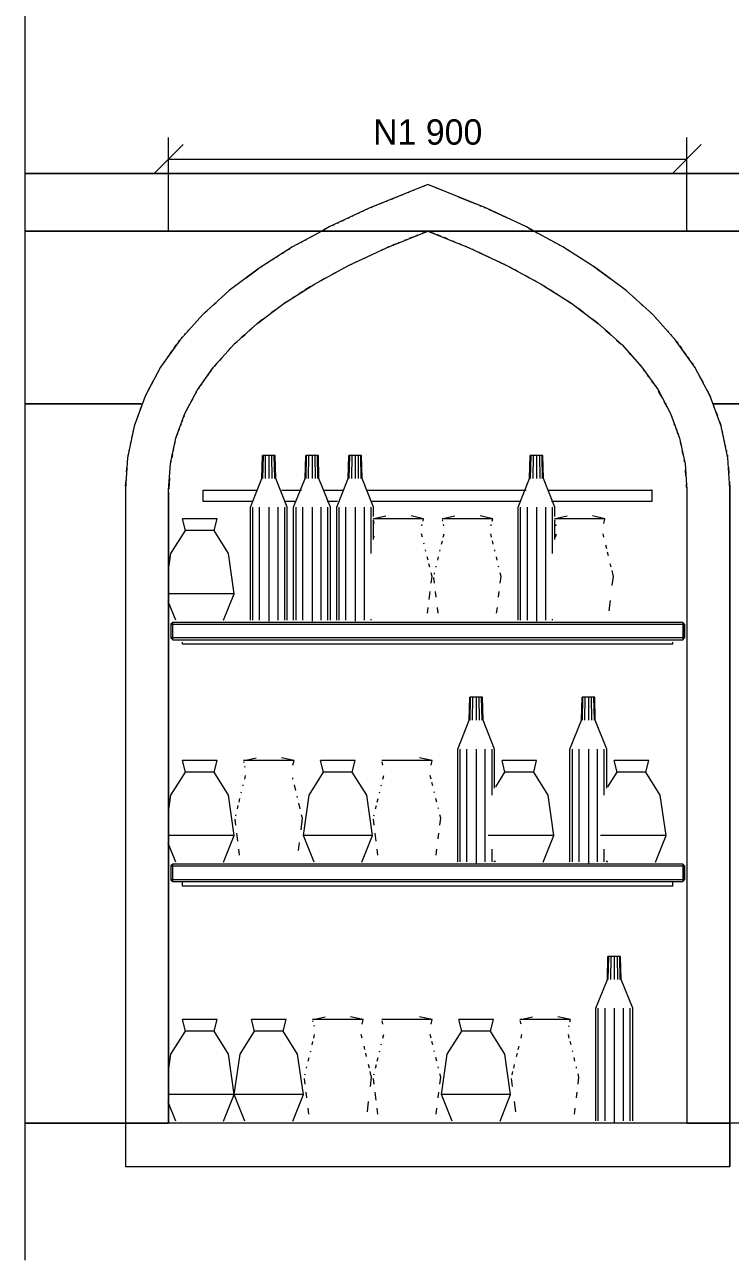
# Model space of a CAD drawing. Header units: metres. Extents: x 10 to 831, y 10 to 584.
# Drawn here: x 194 to 243, y 400.5 to 486.3 of the extents above; entities that cross this region are included whole.
import ezdxf
from ezdxf.enums import TextEntityAlignment as Align

# ---------------------------------------------------------------- set-up
doc = ezdxf.new("R2010")
doc.units = ezdxf.units.M
doc.layers.add('DIM', color=1, linetype='Continuous', lineweight=13)
doc.layers.add('VIS', color=8, linetype='Continuous', lineweight=13)

msp = doc.modelspace()

# ---------------------------------------------------------------- linework, layer by layer
at = {"layer": 'DIM'}
for p, q in [((204, 472), (204, 478.5)), ((240, 472), (240, 478.5)), ((203, 476), (205, 478)), ((239, 476), (241, 478)), ((204, 477), (240, 477))]:
    msp.add_line(p, q, dxfattribs=at)
at = {"layer": 'VIS'}
for p, q in [((194, 495.2), (194, 476)), ((305.84, 476), (194, 476)), ((194, 476), (194, 472)), ((194, 476), (305.92, 476)), ((222, 475.2388), (217.9224, 473.5796)), ((220.9428, 474.8088), (221.0184, 474.8396)), ((221.396, 474.9932), (221.4716, 475.0236)), ((221.698, 475.116), (221.7736, 475.1468)), ((226.0776, 473.5796), (222, 475.2388)), ((222.302, 475.116), (222.3776, 475.0852)), ((222.604, 474.9932), (222.6796, 474.9624)), ((218.6776, 473.8868), (218.904, 473.9788)), ((219.1304, 474.0712), (219.206, 474.102)), ((219.4328, 474.194), (219.6592, 474.2864)), ((219.8856, 474.3784), (219.9612, 474.4092)), ((220.1876, 474.5012), (220.2632, 474.532)), ((220.6408, 474.6856), (220.7164, 474.7164)), ((224.1144, 474.3784), (225.398, 473.856)), ((217.9224, 473.5796), (215.1464, 472.2788)), ((216.7536, 473.032), (216.8264, 473.066)), ((217.192, 473.2372), (217.2648, 473.2716)), ((217.484, 473.374), (217.5572, 473.4084)), ((217.7764, 473.5112), (217.8492, 473.5452)), ((218.0732, 473.6408), (218.1488, 473.6716)), ((218.3756, 473.764), (218.4508, 473.7944)), ((225.6248, 473.764), (225.7, 473.7332)), ((225.9268, 473.6408), (226.002, 473.6104)), ((228.8536, 472.2788), (226.0776, 473.5796)), ((226.2236, 473.5112), (227.4656, 472.9292)), ((215.1464, 472.2788), (214.6332, 472)), ((215.4388, 472.4156), (215.5116, 472.45)), ((215.7308, 472.5524), (215.804, 472.5868)), ((216.0232, 472.6896), (216.242, 472.792)), ((216.4612, 472.8948), (216.5344, 472.9292)), ((229.3668, 472), (228.8536, 472.2788)), ((214.5976, 472), (194, 472)), ((194, 472), (194, 460)), ((194, 472), (214.678, 472)), ((214.6332, 472), (212.6028, 470.8972)), ((213.4732, 471.37), (213.5456, 471.4092)), ((213.908, 471.606), (213.9808, 471.6456)), ((214.198, 471.7636), (214.2708, 471.8032)), ((214.488, 471.9212), (214.5608, 471.9608)), ((222, 472), (214.6332, 472)), ((214.6332, 472), (222, 472)), ((214.8044, 472.0928), (214.89, 472.1392)), ((219.1252, 470.83), (222, 472)), ((220.4868, 471.3844), (220.4112, 471.3536)), ((220.4868, 471.3844), (220.4112, 471.3536)), ((220.4868, 471.3844), (220.5624, 471.4152)), ((220.9408, 471.5688), (220.714, 471.4764)), ((220.9408, 471.5688), (220.714, 471.4764)), ((220.7896, 471.5072), (221.0164, 471.5996)), ((221.2436, 471.692), (221.1676, 471.6612)), ((221.2436, 471.692), (221.1676, 471.6612)), ((221.2436, 471.692), (221.3192, 471.7228)), ((221.6972, 471.8768), (221.6216, 471.846)), ((221.6972, 471.8768), (221.6216, 471.846)), ((221.6972, 471.8768), (221.7732, 471.9076)), ((222, 472), (229.3668, 472)), ((229.3668, 472), (222, 472)), ((222, 472), (224.8752, 470.83)), ((222, 472), (222, 472)), ((222.454, 471.8152), (222.2268, 471.9076)), ((222.454, 471.8152), (222.2268, 471.9076)), ((222.3028, 471.8768), (222.5296, 471.7844)), ((222.908, 471.6304), (222.6808, 471.7228)), ((222.908, 471.6304), (222.6808, 471.7228)), ((222.7564, 471.692), (222.9836, 471.5996)), ((223.362, 471.4456), (223.1348, 471.538)), ((223.362, 471.4456), (223.1348, 471.538)), ((223.2104, 471.5072), (223.4376, 471.4152)), ((229.0248, 472.186), (229.1104, 472.1392)), ((231.3972, 470.8972), (229.3668, 472)), ((298.6564, 472), (229.4416, 472)), ((229.512, 471.9212), (229.5844, 471.882)), ((229.5216, 472), (298.7364, 472)), ((229.802, 471.7636), (229.8744, 471.7244)), ((230.092, 471.606), (230.1644, 471.5668)), ((230.5272, 471.37), (230.5996, 471.3304)), ((212.6028, 470.8972), (210.2916, 469.4288)), ((211.9232, 470.4652), (211.9912, 470.5084)), ((212.3312, 470.7244), (212.3988, 470.7676)), ((212.8928, 471.0548), (212.9656, 471.094)), ((213.1832, 471.2124), (213.2556, 471.2516)), ((216.5, 469.6), (219.1252, 470.83)), ((218.8332, 470.6932), (218.7604, 470.6592)), ((218.8332, 470.6932), (218.7604, 470.6592)), ((218.8332, 470.6932), (218.9064, 470.7276)), ((219.2764, 470.8916), (219.2008, 470.8608)), ((219.2764, 470.8916), (219.2008, 470.8608)), ((219.2764, 470.8916), (219.352, 470.9224)), ((219.7304, 471.0764), (219.5032, 470.984)), ((219.7304, 471.0764), (219.5032, 470.984)), ((219.5788, 471.0148), (219.806, 471.1072)), ((220.0328, 471.1996), (219.9572, 471.1688)), ((220.0328, 471.1996), (219.9572, 471.1688)), ((220.0328, 471.1996), (220.1084, 471.2304)), ((223.816, 471.2612), (223.74, 471.292)), ((223.816, 471.2612), (223.74, 471.292)), ((223.816, 471.2612), (223.8916, 471.2304)), ((224.2696, 471.0764), (224.194, 471.1072)), ((224.2696, 471.0764), (224.194, 471.1072)), ((224.2696, 471.0764), (224.3456, 471.0456)), ((224.7236, 470.8916), (224.648, 470.9224)), ((224.7236, 470.8916), (224.648, 470.9224)), ((224.7236, 470.8916), (224.7992, 470.8608)), ((224.8752, 470.83), (227.5, 469.6)), ((225.1668, 470.6932), (225.0936, 470.7276)), ((225.1668, 470.6932), (225.0936, 470.7276)), ((225.1668, 470.6932), (225.2396, 470.6592)), ((225.896, 470.3516), (225.5312, 470.5224)), ((225.896, 470.3516), (225.5312, 470.5224)), ((225.604, 470.4884), (225.9688, 470.3176)), ((230.8172, 471.2124), (230.8896, 471.1728)), ((231.1072, 471.0548), (231.1796, 471.0152)), ((233.7084, 469.4288), (231.3972, 470.8972)), ((231.6692, 470.7244), (231.8728, 470.5948)), ((210.6992, 469.688), (210.9032, 469.8176)), ((211.1072, 469.9472), (211.3112, 470.0768)), ((211.5152, 470.2064), (211.5832, 470.2492)), ((216.646, 469.6684), (216.5728, 469.634)), ((216.646, 469.6684), (216.5728, 469.634)), ((216.646, 469.6684), (216.7188, 469.7024)), ((217.6668, 470.1468), (216.8644, 469.7708)), ((217.6668, 470.1468), (216.8644, 469.7708)), ((216.9376, 469.8052), (217.7396, 470.1808)), ((226.3332, 470.1468), (226.1148, 470.2492)), ((226.3332, 470.1468), (226.1148, 470.2492)), ((226.1876, 470.2148), (226.4064, 470.1124)), ((227.0624, 469.8052), (226.8436, 469.9076)), ((227.0624, 469.8052), (226.8436, 469.9076)), ((226.9168, 469.8732), (227.1356, 469.7708)), ((227.354, 469.6684), (227.2812, 469.7024)), ((227.354, 469.6684), (227.2812, 469.7024)), ((227.354, 469.6684), (227.4272, 469.634)), ((232.2128, 470.3788), (232.2808, 470.3356)), ((232.6208, 470.12), (232.8248, 469.9904)), ((233.0288, 469.8608), (233.2328, 469.7312)), ((210.2916, 469.4288), (208.2132, 467.866)), ((209.3824, 468.7452), (210.2264, 469.38)), ((210.4276, 469.5152), (210.4956, 469.5584)), ((214.1252, 468.31), (216.5, 469.6)), ((215.6092, 469.1164), (215.3868, 468.9952)), ((215.6092, 469.1164), (215.3868, 468.9952)), ((215.4608, 469.0356), (215.6836, 469.1564)), ((216.3516, 469.5192), (216.1288, 469.3984)), ((216.3516, 469.5192), (216.1288, 469.3984)), ((216.2032, 469.4388), (216.4256, 469.5596)), ((227.5, 469.6), (229.8752, 468.31)), ((227.7968, 469.4388), (227.5744, 469.5596)), ((227.7968, 469.4388), (227.5744, 469.5596)), ((227.6484, 469.5192), (227.8712, 469.3984)), ((228.242, 469.1968), (228.0196, 469.318)), ((228.242, 469.1968), (228.0196, 469.318)), ((228.0936, 469.2776), (228.3164, 469.1564)), ((228.9844, 468.7936), (228.7616, 468.9148)), ((228.9844, 468.7936), (228.7616, 468.9148)), ((228.836, 468.8744), (229.0588, 468.7536)), ((233.5724, 469.5152), (233.7084, 469.4288)), ((233.7084, 469.4288), (234.6828, 468.6964)), ((235.7868, 467.866), (233.7084, 469.4288)), ((212, 466.96), (214.1252, 468.31)), ((213.8416, 468.13), (213.4876, 467.9048)), ((213.8416, 468.13), (213.4876, 467.9048)), ((213.5584, 467.95), (213.9124, 468.1748)), ((214.8672, 468.7132), (214.496, 468.5116)), ((214.8672, 468.7132), (214.496, 468.5116)), ((214.5704, 468.552), (214.9416, 468.7536)), ((229.4296, 468.552), (229.3556, 468.592)), ((229.4296, 468.552), (229.3556, 468.592)), ((229.4296, 468.552), (229.504, 468.5116)), ((229.8752, 468.31), (232, 466.96)), ((230.1584, 468.13), (230.0876, 468.1748)), ((230.1584, 468.13), (230.0876, 468.1748)), ((230.1584, 468.13), (230.2292, 468.0848)), ((208.2132, 467.866), (206.3724, 466.2008)), ((207.5996, 467.3108), (207.9064, 467.5884)), ((212.1416, 467.05), (212.0708, 467.0052)), ((212.1416, 467.05), (212.0708, 467.0052)), ((212.1416, 467.05), (212.2124, 467.0952)), ((212.7084, 467.41), (212.6376, 467.3648)), ((212.7084, 467.41), (212.6376, 467.3648)), ((212.7084, 467.41), (212.7792, 467.4548)), ((213.2752, 467.77), (213.0624, 467.6352)), ((213.2752, 467.77), (213.0624, 467.6352)), ((213.1332, 467.68), (213.346, 467.8148)), ((230.7252, 467.77), (230.5124, 467.9048)), ((230.7252, 467.77), (230.5124, 467.9048)), ((230.5832, 467.86), (230.796, 467.7252)), ((231.0084, 467.59), (230.9376, 467.6352)), ((231.0084, 467.59), (230.9376, 467.6352)), ((231.0084, 467.59), (231.0792, 467.5448)), ((231.5752, 467.23), (231.3624, 467.3648)), ((231.5752, 467.23), (231.3624, 467.3648)), ((231.4332, 467.32), (231.646, 467.1852)), ((231.8584, 467.05), (231.7876, 467.0952)), ((231.8584, 467.05), (231.7876, 467.0952)), ((231.8584, 467.05), (231.9292, 467.0052)), ((235.7868, 467.866), (235.848, 467.8104)), ((237.6276, 466.2008), (235.7868, 467.866)), ((236.1548, 467.5328), (236.4616, 467.2552)), ((206.3724, 466.2008), (204.7768, 464.4252)), ((206.4952, 466.3116), (206.6792, 466.4784)), ((207.1088, 466.8668), (207.2928, 467.0332)), ((210.1252, 465.55), (212, 466.96)), ((211.4644, 466.5572), (211.1296, 466.3052)), ((211.4644, 466.5572), (211.1296, 466.3052)), ((211.1964, 466.3556), (211.5312, 466.6076)), ((232, 466.96), (233.8752, 465.55)), ((232.8036, 466.3556), (232.4688, 466.6076)), ((232.8036, 466.3556), (232.4688, 466.6076)), ((232.5356, 466.5572), (232.8704, 466.3052)), ((236.7684, 466.978), (236.9528, 466.8112)), ((237.3824, 466.4228), (237.5664, 466.256)), ((239.2232, 464.4252), (237.6276, 466.2008)), ((205.6884, 465.44), (205.7456, 465.5032)), ((205.9164, 465.6936), (205.9736, 465.7568)), ((206.1444, 465.9472), (206.2016, 466.0104)), ((208.5, 464.08), (210.1252, 465.55)), ((210.5268, 465.852), (210.192, 465.6004)), ((210.5268, 465.852), (210.192, 465.6004)), ((210.2588, 465.6508), (210.5936, 465.9024)), ((233.7412, 465.6508), (233.4064, 465.9024)), ((233.7412, 465.6508), (233.4064, 465.9024)), ((233.4732, 465.852), (233.808, 465.6004)), ((233.8752, 465.55), (235.5, 464.08)), ((237.8556, 465.9472), (237.9124, 465.8836)), ((238.0836, 465.6936), (238.1404, 465.63)), ((238.3116, 465.44), (238.3684, 465.3764)), ((204.8908, 464.552), (204.948, 464.6156)), ((205.1188, 464.8056), (205.1756, 464.8692)), ((205.3468, 465.0596), (205.4036, 465.1228)), ((209.25, 464.7584), (209.0624, 464.5888)), ((209.25, 464.7584), (209.0624, 464.5888)), ((209.1252, 464.6452), (209.3124, 464.8148)), ((209.75, 465.2108), (209.5624, 465.0412)), ((209.75, 465.2108), (209.5624, 465.0412)), ((209.6252, 465.0976), (209.8124, 465.2672)), ((234.6252, 464.8716), (234.3124, 465.1544)), ((234.6252, 464.8716), (234.3124, 465.1544)), ((234.3752, 465.0976), (234.6876, 464.8148)), ((235.3752, 464.1932), (235.0624, 464.4756)), ((235.3752, 464.1932), (235.0624, 464.4756)), ((238.6532, 465.0596), (238.7104, 464.996)), ((238.8812, 464.8056), (238.938, 464.7424)), ((239.1092, 464.552), (239.166, 464.4888)), ((204.7768, 464.4252), (203.44, 462.5356)), ((204.1084, 463.4804), (204.2516, 463.6828)), ((204.3948, 463.8856), (204.538, 464.088)), ((204.6812, 464.2904), (204.7292, 464.358)), ((207.1252, 462.55), (208.5, 464.08)), ((208.2708, 463.8248), (208.0988, 463.6336)), ((208.2708, 463.8248), (208.0988, 463.6336)), ((208.1564, 463.6976), (208.328, 463.8888)), ((208.75, 464.306), (208.5624, 464.1364)), ((208.75, 464.306), (208.5624, 464.1364)), ((208.6252, 464.1932), (208.8124, 464.3628)), ((235.1252, 464.4192), (235.4376, 464.1364)), ((235.5, 464.08), (236.8752, 462.55)), ((235.7292, 463.8248), (235.672, 463.8888)), ((235.7292, 463.8248), (235.672, 463.8888)), ((235.7292, 463.8248), (235.7864, 463.7612)), ((240.56, 462.5356), (239.2232, 464.4252)), ((239.3188, 464.2904), (239.3664, 464.2228)), ((239.5096, 464.0204), (239.6528, 463.818)), ((239.796, 463.6156), (239.9392, 463.4128)), ((203.6308, 462.8056), (203.6784, 462.8732)), ((203.9172, 463.2104), (203.9652, 463.278)), ((207.3544, 462.8052), (207.1824, 462.6136)), ((207.3544, 462.8052), (207.1824, 462.6136)), ((207.2396, 462.6776), (207.4116, 462.8688)), ((207.698, 463.1876), (207.526, 462.9964)), ((207.698, 463.1876), (207.526, 462.9964)), ((207.5832, 463.06), (207.7552, 463.2512)), ((236.0728, 463.4424), (236.0156, 463.5064)), ((236.0728, 463.4424), (236.0156, 463.5064)), ((236.0728, 463.4424), (236.1304, 463.3788)), ((236.4168, 463.06), (236.3596, 463.1236)), ((236.4168, 463.06), (236.3596, 463.1236)), ((236.4168, 463.06), (236.474, 462.9964)), ((240.0828, 463.2104), (240.1304, 463.1432)), ((240.3692, 462.8056), (240.4168, 462.738)), ((203.44, 462.5356), (202.378, 460.5336)), ((206, 460.96), (207.1252, 462.55)), ((206.75, 462.02), (206.7032, 461.9536)), ((206.75, 462.02), (206.7032, 461.9536)), ((206.75, 462.02), (206.7968, 462.0864)), ((206.9376, 462.2852), (206.8908, 462.2188)), ((206.9376, 462.2852), (206.8908, 462.2188)), ((206.9376, 462.2852), (206.9844, 462.3512)), ((236.7604, 462.6776), (236.7032, 462.7412)), ((236.7604, 462.6776), (236.7032, 462.7412)), ((236.7604, 462.6776), (236.8176, 462.6136)), ((236.8752, 462.55), (238, 460.96)), ((237.0624, 462.2852), (237.0156, 462.3512)), ((237.0624, 462.2852), (237.0156, 462.3512)), ((237.0624, 462.2852), (237.1092, 462.2188)), ((237.3436, 461.8876), (237.2968, 461.9536)), ((237.3436, 461.8876), (237.2968, 461.9536)), ((241.622, 460.5336), (240.56, 462.5356)), ((240.8636, 461.9636), (241.1288, 461.4632)), ((202.454, 460.6764), (202.9468, 461.606)), ((206.0936, 461.0924), (206.0468, 461.0264)), ((206.0936, 461.0924), (206.0468, 461.0264)), ((206.0936, 461.0924), (206.1408, 461.1588)), ((206.2812, 461.3576), (206.2344, 461.2912)), ((206.2812, 461.3576), (206.2344, 461.2912)), ((206.2812, 461.3576), (206.328, 461.4236)), ((206.4688, 461.6224), (206.422, 461.5564)), ((206.4688, 461.6224), (206.422, 461.5564)), ((206.4688, 461.6224), (206.5156, 461.6888)), ((237.3436, 461.8876), (237.3908, 461.8212)), ((237.6252, 461.49), (237.578, 461.5564)), ((237.6252, 461.49), (237.578, 461.5564)), ((237.6252, 461.49), (237.672, 461.4236)), ((237.9064, 461.0924), (237.8596, 461.1588)), ((237.9064, 461.0924), (237.8596, 461.1588)), ((237.9064, 461.0924), (237.9532, 461.0264)), ((202.378, 460.5336), (201.6092, 458.43)), ((202.2008, 460.048), (202.2892, 460.2908)), ((205.1252, 459.31), (206, 460.96)), ((205.682, 460.36), (205.5624, 460.1352)), ((205.6608, 460.32), (205.6184, 460.24)), ((205.6608, 460.32), (205.7032, 460.4)), ((205.9152, 460.8), (205.8728, 460.72)), ((205.9204, 460.81), (205.8808, 460.7348)), ((205.9152, 460.8), (205.9576, 460.88)), ((238, 460.96), (238.8752, 459.31)), ((238.1592, 460.66), (238.04, 460.8852)), ((238.2544, 460.48), (238.0424, 460.88)), ((238.0848, 460.8), (238.2972, 460.4)), ((241.3944, 460.9624), (241.622, 460.5336)), ((241.622, 460.5336), (241.6516, 460.4524)), ((242.3908, 458.43), (241.622, 460.5336)), ((202.0924, 460), (194, 460)), ((194, 460), (194, 410)), ((194, 460), (202.1732, 460)), ((202.0232, 459.5628), (202.112, 459.8052)), ((205.3636, 459.76), (205.2444, 459.5348)), ((238.6364, 459.76), (238.4376, 460.1352)), ((238.5092, 460), (238.5896, 460)), ((238.5092, 460), (238.8292, 459.3964)), ((238.5092, 460), (238.5092, 460)), ((241.7992, 460.048), (241.888, 459.8052)), ((258.7656, 460), (241.8048, 460)), ((241.8852, 460), (258.846, 460)), ((242.036, 459.4008), (242.1248, 459.158)), ((201.6684, 458.5916), (201.698, 458.6728)), ((201.846, 459.0772), (201.8752, 459.158)), ((204.5, 457.6), (205.1252, 459.31)), ((204.8408, 458.5328), (204.8124, 458.4548)), ((204.8408, 458.5328), (204.8124, 458.4548)), ((204.8408, 458.5328), (204.8692, 458.6104)), ((204.9544, 458.8436), (204.926, 458.766)), ((204.9544, 458.8436), (204.926, 458.766)), ((204.9544, 458.8436), (204.9828, 458.9212)), ((205.0684, 459.1544), (205.0396, 459.0768)), ((205.0684, 459.1544), (205.0396, 459.0768)), ((205.0684, 459.1544), (205.0964, 459.2324)), ((238.8752, 459.31), (239.5, 457.6)), ((238.932, 459.1544), (238.9036, 459.2324)), ((238.932, 459.1544), (238.9036, 459.2324)), ((238.932, 459.1544), (238.9604, 459.0768)), ((239.0456, 458.8436), (239.0172, 458.9212)), ((239.0456, 458.8436), (239.0172, 458.9212)), ((239.0456, 458.8436), (239.074, 458.766)), ((239.1592, 458.5328), (239.1308, 458.6104)), ((239.1592, 458.5328), (239.1308, 458.6104)), ((239.1592, 458.5328), (239.1876, 458.4548)), ((242.2724, 458.7536), (242.3612, 458.5108)), ((201.6092, 458.43), (201.1464, 456.2452)), ((201.4312, 457.5896), (201.4848, 457.8416)), ((201.538, 458.094), (201.556, 458.178)), ((204.6136, 457.9108), (204.5852, 457.8332)), ((204.6136, 457.9108), (204.5852, 457.8332)), ((204.6136, 457.9108), (204.642, 457.9888)), ((204.7272, 458.222), (204.6988, 458.144)), ((204.7272, 458.222), (204.6988, 458.144)), ((204.7272, 458.222), (204.7556, 458.2996)), ((239.2728, 458.222), (239.2444, 458.2996)), ((239.2728, 458.222), (239.2444, 458.2996)), ((239.2728, 458.222), (239.3012, 458.144)), ((239.3864, 457.9108), (239.358, 457.9888)), ((239.3864, 457.9108), (239.358, 457.9888)), ((239.3864, 457.9108), (239.4148, 457.8332)), ((242.8536, 456.2452), (242.3908, 458.43)), ((242.462, 458.094), (242.4796, 458.01)), ((242.5332, 457.7576), (242.5512, 457.6736)), ((201.2532, 456.7492), (201.2712, 456.8332)), ((201.36, 457.2536), (201.378, 457.3376)), ((204.1252, 455.83), (204.5, 457.6)), ((204.3296, 456.7956), (204.3124, 456.7152)), ((204.3296, 456.7956), (204.3124, 456.7152)), ((204.3296, 456.7956), (204.3468, 456.876)), ((204.432, 457.278), (204.4148, 457.1976)), ((204.432, 457.278), (204.4148, 457.1976)), ((204.432, 457.278), (204.4488, 457.3588)), ((239.5, 457.6), (239.8752, 455.83)), ((239.6024, 457.1172), (239.5512, 457.3588)), ((239.6024, 457.1172), (239.5512, 457.3588)), ((239.568, 457.278), (239.6192, 457.0368)), ((242.6044, 457.4216), (242.6224, 457.3376)), ((242.6756, 457.0856), (242.6936, 457.0016)), ((242.7468, 456.7492), (242.7648, 456.6652)), ((201.1464, 456.2452), (201, 454.1024)), ((201.182, 456.4132), (201.1996, 456.4972)), ((204.1592, 455.9908), (204.142, 455.9104)), ((204.1592, 455.9908), (204.142, 455.9104)), ((204.1592, 455.9908), (204.176, 456.0712)), ((204.2612, 456.4736), (204.2104, 456.2324)), ((204.2612, 456.4736), (204.2104, 456.2324)), ((204.2272, 456.3128), (204.2784, 456.554)), ((210.48, 454.8), (210.52, 456.4)), ((210.52, 456.4), (210.5496, 456.4)), ((210.5788, 456.4), (210.52, 456.4)), ((210.5444, 454.8), (210.5788, 456.4)), ((210.74, 456.4), (210.5788, 456.4)), ((210.72, 454.8), (210.74, 456.4)), ((210.96, 456.4), (210.74, 456.4)), ((210.96, 456.4), (210.96, 454.8)), ((211.18, 456.4), (210.96, 456.4)), ((211.2, 454.8), (211.18, 456.4)), ((211.3412, 456.4), (211.18, 456.4)), ((211.3756, 454.8), (211.3412, 456.4)), ((211.4, 456.4), (211.3412, 456.4)), ((211.44, 454.8), (211.4, 456.4)), ((213.48, 454.8), (213.52, 456.4)), ((213.52, 456.4), (213.5496, 456.4)), ((213.5788, 456.4), (213.52, 456.4)), ((213.5444, 454.8), (213.5788, 456.4)), ((213.74, 456.4), (213.5788, 456.4)), ((213.72, 454.8), (213.74, 456.4)), ((213.96, 456.4), (213.74, 456.4)), ((213.96, 456.4), (213.96, 454.8)), ((214.18, 456.4), (213.96, 456.4)), ((214.2, 454.8), (214.18, 456.4)), ((214.3412, 456.4), (214.18, 456.4)), ((214.3756, 454.8), (214.3412, 456.4)), ((214.4, 456.4), (214.3412, 456.4)), ((214.44, 454.8), (214.4, 456.4)), ((216.48, 454.8), (216.52, 456.4)), ((216.52, 456.4), (216.5496, 456.4)), ((216.5788, 456.4), (216.52, 456.4)), ((216.5444, 454.8), (216.5788, 456.4)), ((216.74, 456.4), (216.5788, 456.4)), ((216.72, 454.8), (216.74, 456.4)), ((216.96, 456.4), (216.74, 456.4)), ((216.96, 456.4), (216.96, 454.8)), ((217.18, 456.4), (216.96, 456.4)), ((217.2, 454.8), (217.18, 456.4)), ((217.3412, 456.4), (217.18, 456.4)), ((217.3756, 454.8), (217.3412, 456.4)), ((217.4, 456.4), (217.3412, 456.4)), ((217.44, 454.8), (217.4, 456.4)), ((229.08, 454.8), (229.12, 456.4)), ((229.12, 456.4), (229.1496, 456.4)), ((229.1788, 456.4), (229.12, 456.4)), ((229.1444, 454.8), (229.1788, 456.4)), ((229.34, 456.4), (229.1788, 456.4)), ((229.32, 454.8), (229.34, 456.4)), ((229.56, 456.4), (229.34, 456.4)), ((229.56, 456.4), (229.56, 454.8)), ((229.78, 456.4), (229.56, 456.4)), ((229.8, 454.8), (229.78, 456.4)), ((229.9412, 456.4), (229.78, 456.4)), ((229.9756, 454.8), (229.9412, 456.4)), ((230, 456.4), (229.9412, 456.4)), ((230.04, 454.8), (230, 456.4)), ((239.7388, 456.4736), (239.6876, 456.7152)), ((239.7388, 456.4736), (239.6876, 456.7152)), ((239.7044, 456.6344), (239.7556, 456.3932)), ((239.8408, 455.9908), (239.824, 456.0712)), ((239.8408, 455.9908), (239.824, 456.0712)), ((239.8408, 455.9908), (239.858, 455.9104)), ((242.818, 456.4132), (242.836, 456.3292)), ((243, 454.1024), (242.8536, 456.2452)), ((201.0788, 455.256), (201.1068, 455.6684)), ((204, 454), (204.1252, 455.83)), ((239.8752, 455.83), (240, 454)), ((239.932, 454.998), (239.9036, 455.414)), ((239.932, 454.998), (239.9036, 455.414)), ((239.9092, 455.3308), (239.9376, 454.9148)), ((242.8988, 455.586), (242.9268, 455.1736)), ((201.0112, 454.2672), (201.0396, 454.6792)), ((204.0568, 454.832), (204.0056, 454.0832)), ((204.0568, 454.832), (204.0056, 454.0832)), ((204.0112, 454.1664), (204.0624, 454.9148)), ((209.68, 452.8), (210.48, 454.8)), ((212.24, 452.8), (211.44, 454.8)), ((212.68, 452.8), (213.48, 454.8)), ((215.24, 452.8), (214.44, 454.8)), ((215.68, 452.8), (216.48, 454.8)), ((218.24, 452.8), (217.44, 454.8)), ((228.28, 452.8), (229.08, 454.8)), ((230.84, 452.8), (230.04, 454.8)), ((239.9888, 454.1664), (239.9716, 454.416)), ((239.9888, 454.1664), (239.9716, 454.416)), ((239.9772, 454.3328), (239.9944, 454.0832)), ((242.9664, 454.5968), (243, 454.1024)), ((201, 454.1024), (201, 410)), ((204, 410), (204, 454)), ((204, 410.1604), (204, 453.9196)), ((204, 453.8396), (204, 448.46)), ((204, 453.8396), (204, 410.0804)), ((206.4, 454), (210.1796, 454)), ((206.4, 453.2), (206.4, 454)), ((211.868, 454), (213.2352, 454)), ((214.7628, 454), (216.13, 454)), ((217.8188, 454), (228.8352, 454)), ((230.3628, 454), (237.6, 454)), ((237.6, 454), (237.5196, 454)), ((237.6, 454), (237.6, 454)), ((237.6, 453.2), (237.6, 454)), ((237.6, 453.2), (237.6, 454)), ((240, 454), (240, 410)), ((243, 454.1024), (243, 410)), ((243, 410), (243, 454.1024)), ((209.7772, 453.2), (206.4, 453.2)), ((206.4, 453.2), (206.4, 453.2)), ((209.68, 444.96), (209.68, 452.8)), ((209.8516, 444.96), (209.8516, 452.8)), ((210.32, 444.96), (210.32, 452.8)), ((210.96, 452.8), (210.96, 444.88)), ((211.6, 444.96), (211.6, 452.8)), ((212.0684, 444.96), (212.0684, 452.8)), ((212.8332, 453.2), (212.1092, 453.2)), ((212.24, 444.96), (212.24, 452.8)), ((212.68, 444.96), (212.68, 452.8)), ((212.8516, 444.96), (212.8516, 452.8)), ((213.32, 444.96), (213.32, 452.8)), ((213.96, 452.8), (213.96, 444.88)), ((214.6, 444.96), (214.6, 452.8)), ((215.728, 453.2), (215.004, 453.2)), ((215.0684, 444.96), (215.0684, 452.8)), ((215.24, 444.96), (215.24, 452.8)), ((215.68, 444.96), (215.68, 452.8)), ((215.8516, 444.96), (215.8516, 452.8)), ((216.32, 444.96), (216.32, 452.8)), ((216.96, 452.8), (216.96, 444.88)), ((217.6, 444.96), (217.6, 452.8)), ((228.4328, 453.2), (218.06, 453.2)), ((218.0684, 449.6), (218.0684, 452.8)), ((218.24, 452.16), (218.24, 452.8)), ((228.28, 444.96), (228.28, 452.8)), ((228.4516, 444.96), (228.4516, 452.8)), ((228.92, 444.96), (228.92, 452.8)), ((229.56, 452.8), (229.56, 444.88)), ((230.2, 444.96), (230.2, 452.8)), ((237.6, 453.2), (230.604, 453.2)), ((230.6684, 449.6), (230.6684, 452.8)), ((230.84, 452.16), (230.84, 452.8)), ((237.6, 453.2), (237.6, 453.2)), ((205.16, 451.2), (204.96, 452)), ((204.96, 452), (204.9828, 452)), ((205.0512, 452), (204.96, 452)), ((205.3116, 452), (205.0512, 452)), ((205.7008, 452), (205.3116, 452)), ((206.16, 452), (205.7008, 452)), ((206.6192, 452), (206.16, 452)), ((207.0084, 452), (206.6192, 452)), ((207.2688, 452), (207.0084, 452)), ((207.16, 451.2), (207.36, 452)), ((207.36, 452), (207.2688, 452)), ((218.2052, 452), (218.2052, 452)), ((218.5528, 452), (218.2052, 452)), ((218.2832, 451.68), (218.2248, 451.92)), ((218.24, 450.56), (218.24, 451.92)), ((218.3648, 452.0364), (219.0824, 452.2)), ((219.1792, 452), (218.5528, 452)), ((219.96, 452), (219.1792, 452)), ((220.7412, 452), (219.96, 452)), ((221.3672, 452), (220.7412, 452)), ((221.7148, 452), (220.8376, 452.2)), ((221.7148, 452), (221.3672, 452)), ((221.598, 451.52), (221.6172, 451.6)), ((221.676, 451.84), (221.7148, 452)), ((221.7148, 452), (221.7148, 452)), ((223.0052, 452), (223.0052, 452)), ((223.3528, 452), (223.0052, 452)), ((223.044, 451.84), (223.0248, 451.92)), ((223.122, 451.52), (223.1028, 451.6)), ((223.1648, 452.0364), (223.8824, 452.2)), ((223.9792, 452), (223.3528, 452)), ((224.76, 452), (223.9792, 452)), ((225.5412, 452), (224.76, 452)), ((226.1672, 452), (225.5412, 452)), ((226.5148, 452), (225.6376, 452.2)), ((226.5148, 452), (226.1672, 452)), ((226.398, 451.52), (226.4172, 451.6)), ((226.476, 451.84), (226.5148, 452)), ((226.5148, 452), (226.5148, 452)), ((230.8052, 452), (230.8052, 452)), ((231.1528, 452), (230.8052, 452)), ((230.844, 451.84), (230.8248, 451.92)), ((230.84, 450.56), (230.84, 451.92)), ((230.922, 451.52), (230.9028, 451.6)), ((230.9648, 452.0364), (231.6824, 452.2)), ((231.7792, 452), (231.1528, 452)), ((232.56, 452), (231.7792, 452)), ((233.3408, 452), (232.56, 452)), ((233.9672, 452), (233.3408, 452)), ((234.3148, 452), (233.4376, 452.2)), ((234.3148, 452), (233.9672, 452)), ((234.2368, 451.68), (234.3148, 452)), ((234.3148, 452), (234.3148, 452)), ((204.16, 449.6), (205.16, 451.2)), ((205.16, 451.2), (205.1792, 451.2)), ((205.236, 451.2), (205.16, 451.2)), ((205.4528, 451.2), (205.236, 451.2)), ((205.7772, 451.2), (205.4528, 451.2)), ((206.16, 451.2), (205.7772, 451.2)), ((206.5428, 451.2), (206.16, 451.2)), ((206.8672, 451.2), (206.5428, 451.2)), ((207.084, 451.2), (206.8672, 451.2)), ((207.16, 451.2), (207.084, 451.2)), ((208.16, 449.6), (207.16, 451.2)), ((218.2832, 450.72), (218.3028, 450.8)), ((221.6368, 450.72), (221.5784, 450.96)), ((223.0832, 450.72), (223.1416, 450.96)), ((226.4368, 450.72), (226.3784, 450.96)), ((230.8832, 450.72), (230.9416, 450.96)), ((234.2368, 450.72), (234.1784, 450.96)), ((221.754, 450.24), (221.7344, 450.32)), ((222.966, 450.24), (223.0248, 450.48)), ((226.554, 450.24), (226.4952, 450.48)), ((234.432, 449.92), (234.3732, 450.16)), ((204.0188, 448.6116), (204.16, 449.6)), ((208.56, 446.8), (208.16, 449.6)), ((221.8708, 449.76), (221.8512, 449.84)), ((222.0268, 449.12), (221.9684, 449.36)), ((222.6932, 449.12), (222.7516, 449.36)), ((222.8492, 449.76), (222.8688, 449.84)), ((226.6708, 449.76), (226.6512, 449.84)), ((226.8268, 449.12), (226.7684, 449.36)), ((234.5488, 449.44), (234.4904, 449.68)), ((222.144, 448.64), (222.0852, 448.88)), ((222.3, 448), (222.2412, 448.24)), ((222.4592, 448.16), (222.4788, 448.24)), ((222.576, 448.64), (222.5956, 448.72)), ((226.944, 448.64), (226.9244, 448.72)), ((227.1, 448), (227.0412, 448.24)), ((234.744, 448.64), (234.6852, 448.88)), ((234.9, 448), (234.8024, 448.4)), ((222.2412, 447.52), (222.3, 448)), ((222.4788, 447.52), (222.43, 447.92)), ((227.0412, 447.52), (227.1, 448)), ((234.822, 447.36), (234.9, 448)), ((204.4628, 446.8), (203.9948, 446.8)), ((205.2416, 446.8), (204.4628, 446.8)), ((206.16, 446.8), (205.2416, 446.8)), ((207.0784, 446.8), (206.16, 446.8)), ((207.8572, 446.8), (207.0784, 446.8)), ((207.8216, 444.954), (208.56, 446.8)), ((208.3772, 446.8), (207.8572, 446.8)), ((208.56, 446.8), (208.3772, 446.8)), ((222.1048, 446.4), (222.1732, 446.96)), ((222.5956, 446.56), (222.5468, 446.96)), ((226.9244, 446.56), (226.9732, 446.96)), ((204.4984, 444.954), (203.9756, 446.2616)), ((204, 446.1312), (204, 431.7592)), ((221.988, 445.44), (222.0364, 445.84)), ((222.732, 445.44), (222.6836, 445.84)), ((226.788, 445.44), (226.8364, 445.84)), ((234.6072, 445.6), (234.6952, 446.32)), ((204.28, 444.8), (204.16, 444.68)), ((204.28, 444.68), (204.28, 444.8)), ((204.28, 444.8), (204.28, 444.8)), ((239.72, 444.8), (204.28, 444.8)), ((218.0684, 444.96), (218.0684, 445.04)), ((230.6684, 444.96), (230.6684, 445.04)), ((239.72, 444.8), (239.72, 444.68)), ((239.84, 444.68), (239.72, 444.8)), ((204.16, 444.68), (204.28, 444.68)), ((204.16, 444.68), (204.16, 443.72)), ((204.28, 444.68), (239.72, 444.68)), ((204.28, 443.72), (204.28, 444.68)), ((239.72, 444.68), (239.84, 444.68)), ((239.72, 444.68), (239.72, 443.72)), ((239.84, 444.68), (239.78, 444.68)), ((239.84, 444.68), (239.84, 444.68)), ((239.84, 443.72), (239.84, 444.68)), ((239.84, 444.68), (239.84, 443.72)), ((204.28, 443.72), (204.16, 443.72)), ((204.16, 443.72), (204.28, 443.6)), ((204.16, 443.72), (204.16, 443.72)), ((204.28, 443.6), (204.28, 443.72)), ((239.72, 443.72), (204.28, 443.72)), ((204.28, 443.6), (239.72, 443.6)), ((204.96, 443.28), (204.96, 443.44)), ((204.96, 443.28), (204.96, 443.28)), ((239.04, 443.28), (204.96, 443.28)), ((239.04, 443.28), (239.04, 443.44)), ((239.04, 443.28), (239.04, 443.44)), ((239.04, 443.28), (239.04, 443.28)), ((239.72, 443.6), (239.84, 443.72)), ((239.84, 443.72), (239.72, 443.72)), ((239.72, 443.72), (239.72, 443.6)), ((239.72, 443.6), (239.72, 443.6)), ((239.84, 443.72), (239.78, 443.66)), ((239.84, 443.72), (239.84, 443.72)), ((224.88, 438), (224.92, 439.6)), ((224.92, 439.6), (224.9496, 439.6)), ((224.9788, 439.6), (224.92, 439.6)), ((224.9444, 438), (224.9788, 439.6)), ((225.14, 439.6), (224.9788, 439.6)), ((225.12, 438), (225.14, 439.6)), ((225.36, 439.6), (225.14, 439.6)), ((225.36, 439.6), (225.36, 438)), ((225.58, 439.6), (225.36, 439.6)), ((225.6, 438), (225.58, 439.6)), ((225.7412, 439.6), (225.58, 439.6)), ((225.7756, 438), (225.7412, 439.6)), ((225.8, 439.6), (225.7412, 439.6)), ((225.84, 438), (225.8, 439.6)), ((232.68, 438), (232.72, 439.6)), ((232.72, 439.6), (232.7496, 439.6)), ((232.7788, 439.6), (232.72, 439.6)), ((232.7444, 438), (232.7788, 439.6)), ((232.94, 439.6), (232.7788, 439.6)), ((232.92, 438), (232.94, 439.6)), ((233.16, 439.6), (232.94, 439.6)), ((233.16, 439.6), (233.16, 438)), ((233.38, 439.6), (233.16, 439.6)), ((233.4, 438), (233.38, 439.6)), ((233.5412, 439.6), (233.38, 439.6)), ((233.5756, 438), (233.5412, 439.6)), ((233.6, 439.6), (233.5412, 439.6)), ((233.64, 438), (233.6, 439.6)), ((224.08, 436), (224.88, 438)), ((226.64, 436), (225.84, 438)), ((231.88, 436), (232.68, 438)), ((234.44, 436), (233.64, 438)), ((209.3648, 435.2364), (210.0824, 435.4)), ((212.7148, 435.2), (211.8376, 435.4)), ((222.3148, 435.2), (221.4376, 435.4)), ((224.08, 428.16), (224.08, 436)), ((224.2516, 428.16), (224.2516, 436)), ((224.72, 428.16), (224.72, 436)), ((225.36, 436), (225.36, 428.08)), ((226, 428.16), (226, 436)), ((226.4684, 432.8), (226.4684, 436)), ((226.64, 433.28), (226.64, 436)), ((231.88, 428.16), (231.88, 436)), ((232.0516, 428.16), (232.0516, 436)), ((232.52, 428.16), (232.52, 436)), ((233.16, 436), (233.16, 428.08)), ((233.8, 428.16), (233.8, 436)), ((234.2684, 432.8), (234.2684, 436)), ((234.44, 433.28), (234.44, 436)), ((205.16, 434.4), (204.96, 435.2)), ((204.96, 435.2), (204.9828, 435.2)), ((205.0512, 435.2), (204.96, 435.2)), ((205.3116, 435.2), (205.0512, 435.2)), ((205.7008, 435.2), (205.3116, 435.2)), ((206.16, 435.2), (205.7008, 435.2)), ((206.6192, 435.2), (206.16, 435.2)), ((207.0084, 435.2), (206.6192, 435.2)), ((207.2688, 435.2), (207.0084, 435.2)), ((207.16, 434.4), (207.36, 435.2)), ((207.36, 435.2), (207.2688, 435.2)), ((209.2052, 435.2), (209.2052, 435.2)), ((209.5528, 435.2), (209.2052, 435.2)), ((209.244, 435.04), (209.2248, 435.12)), ((209.322, 434.72), (209.3028, 434.8)), ((210.1792, 435.2), (209.5528, 435.2)), ((210.96, 435.2), (210.1792, 435.2)), ((211.7408, 435.2), (210.96, 435.2)), ((212.3672, 435.2), (211.7408, 435.2)), ((212.7148, 435.2), (212.3672, 435.2)), ((212.6368, 434.88), (212.7148, 435.2)), ((212.7148, 435.2), (212.7148, 435.2)), ((214.76, 434.4), (214.56, 435.2)), ((214.56, 435.2), (214.5828, 435.2)), ((214.6512, 435.2), (214.56, 435.2)), ((214.9116, 435.2), (214.6512, 435.2)), ((215.3008, 435.2), (214.9116, 435.2)), ((215.76, 435.2), (215.3008, 435.2)), ((216.2192, 435.2), (215.76, 435.2)), ((216.6084, 435.2), (216.2192, 435.2)), ((216.8688, 435.2), (216.6084, 435.2)), ((216.76, 434.4), (216.96, 435.2)), ((216.96, 435.2), (216.8688, 435.2)), ((218.8052, 435.2), (218.8052, 435.2)), ((219.1528, 435.2), (218.8052, 435.2)), ((218.8832, 434.88), (218.8248, 435.12)), ((219.7792, 435.2), (219.1528, 435.2)), ((220.56, 435.2), (219.7792, 435.2)), ((221.3412, 435.2), (220.56, 435.2)), ((221.9672, 435.2), (221.3412, 435.2)), ((222.3148, 435.2), (221.9672, 435.2)), ((222.2368, 434.88), (222.3148, 435.2)), ((222.3148, 435.2), (222.3148, 435.2)), ((227.36, 434.4), (227.16, 435.2)), ((227.16, 435.2), (227.1828, 435.2)), ((227.2512, 435.2), (227.16, 435.2)), ((227.5116, 435.2), (227.2512, 435.2)), ((227.9008, 435.2), (227.5116, 435.2)), ((228.36, 435.2), (227.9008, 435.2)), ((228.8192, 435.2), (228.36, 435.2)), ((229.2084, 435.2), (228.8192, 435.2)), ((229.4688, 435.2), (229.2084, 435.2)), ((229.36, 434.4), (229.56, 435.2)), ((229.56, 435.2), (229.4688, 435.2)), ((235.16, 434.4), (234.96, 435.2)), ((234.96, 435.2), (234.9828, 435.2)), ((235.0512, 435.2), (234.96, 435.2)), ((235.3116, 435.2), (235.0512, 435.2)), ((235.7008, 435.2), (235.3116, 435.2)), ((236.16, 435.2), (235.7008, 435.2)), ((236.6192, 435.2), (236.16, 435.2)), ((237.0084, 435.2), (236.6192, 435.2)), ((237.2688, 435.2), (237.0084, 435.2)), ((237.16, 434.4), (237.36, 435.2)), ((237.36, 435.2), (237.2688, 435.2)), ((204.16, 432.8), (205.16, 434.4)), ((205.16, 434.4), (205.1792, 434.4)), ((205.236, 434.4), (205.16, 434.4)), ((205.4528, 434.4), (205.236, 434.4)), ((205.7772, 434.4), (205.4528, 434.4)), ((206.16, 434.4), (205.7772, 434.4)), ((206.5428, 434.4), (206.16, 434.4)), ((206.8672, 434.4), (206.5428, 434.4)), ((207.084, 434.4), (206.8672, 434.4)), ((207.16, 434.4), (207.084, 434.4)), ((208.16, 432.8), (207.16, 434.4)), ((209.2832, 433.92), (209.3416, 434.16)), ((212.6368, 433.92), (212.6176, 434)), ((213.76, 432.8), (214.76, 434.4)), ((214.76, 434.4), (214.7792, 434.4)), ((214.836, 434.4), (214.76, 434.4)), ((215.0528, 434.4), (214.836, 434.4)), ((215.3772, 434.4), (215.0528, 434.4)), ((215.76, 434.4), (215.3772, 434.4)), ((216.1428, 434.4), (215.76, 434.4)), ((216.4672, 434.4), (216.1428, 434.4)), ((216.684, 434.4), (216.4672, 434.4)), ((216.76, 434.4), (216.684, 434.4)), ((217.76, 432.8), (216.76, 434.4)), ((218.8832, 433.92), (218.9416, 434.16)), ((222.2368, 433.92), (222.1784, 434.16)), ((222.354, 433.44), (222.2952, 433.68)), ((226.7236, 433.382), (227.36, 434.4)), ((227.36, 434.4), (227.3792, 434.4)), ((227.436, 434.4), (227.36, 434.4)), ((227.6528, 434.4), (227.436, 434.4)), ((227.9772, 434.4), (227.6528, 434.4)), ((228.36, 434.4), (227.9772, 434.4)), ((228.7428, 434.4), (228.36, 434.4)), ((229.0672, 434.4), (228.7428, 434.4)), ((229.284, 434.4), (229.0672, 434.4)), ((229.36, 434.4), (229.284, 434.4)), ((230.36, 432.8), (229.36, 434.4)), ((234.5236, 433.382), (235.16, 434.4)), ((235.16, 434.4), (235.1792, 434.4)), ((235.236, 434.4), (235.16, 434.4)), ((235.4528, 434.4), (235.236, 434.4)), ((235.7772, 434.4), (235.4528, 434.4)), ((236.16, 434.4), (235.7772, 434.4)), ((236.5428, 434.4), (236.16, 434.4)), ((236.8672, 434.4), (236.5428, 434.4)), ((237.084, 434.4), (236.8672, 434.4)), ((237.16, 434.4), (237.084, 434.4)), ((238.16, 432.8), (237.16, 434.4)), ((204.0188, 431.8116), (204.16, 432.8)), ((208.56, 430), (208.16, 432.8)), ((209.0492, 432.96), (209.0688, 433.04)), ((209.166, 433.44), (209.1856, 433.52)), ((212.832, 433.12), (212.7344, 433.52)), ((212.9488, 432.64), (212.9292, 432.72)), ((213.36, 430), (213.76, 432.8)), ((218.16, 430), (217.76, 432.8)), ((218.6492, 432.96), (218.6688, 433.04)), ((218.766, 433.44), (218.7856, 433.52)), ((222.4708, 432.96), (222.4516, 433.04)), ((230.76, 430), (230.36, 432.8)), ((238.56, 430), (238.16, 432.8)), ((208.776, 431.84), (208.8348, 432.08)), ((208.8932, 432.32), (208.9516, 432.56)), ((213.144, 431.84), (213.0464, 432.24)), ((218.376, 431.84), (218.4348, 432.08)), ((218.4932, 432.32), (218.5516, 432.56)), ((222.6268, 432.32), (222.5684, 432.56)), ((222.744, 431.84), (222.7244, 431.92)), ((208.6788, 430.72), (208.63, 431.12)), ((208.6592, 431.36), (208.6788, 431.44)), ((213.2024, 430.4), (213.3, 431.2)), ((213.3, 431.2), (213.2412, 431.44)), ((218.2788, 430.72), (218.23, 431.12)), ((218.2592, 431.36), (218.2788, 431.44)), ((222.9, 431.2), (222.8412, 431.44)), ((222.8412, 430.72), (222.9, 431.2)), ((208.8152, 429.6), (208.7468, 430.16)), ((218.4152, 429.6), (218.3468, 430.16)), ((222.7244, 429.76), (222.7732, 430.16)), ((204.4984, 428.154), (203.9756, 429.4616)), ((204.4628, 430), (203.9948, 430)), ((205.2416, 430), (204.4628, 430)), ((206.16, 430), (205.2416, 430)), ((207.0784, 430), (206.16, 430)), ((207.8572, 430), (207.0784, 430)), ((207.8216, 428.154), (208.56, 430)), ((208.3772, 430), (207.8572, 430)), ((208.56, 430), (208.3772, 430)), ((213.0268, 428.96), (213.0952, 429.52)), ((214.0984, 428.154), (213.36, 430)), ((213.36, 430), (213.3784, 430)), ((213.5428, 430), (213.36, 430)), ((214.0628, 430), (213.5428, 430)), ((214.8416, 430), (214.0628, 430)), ((215.76, 430), (214.8416, 430)), ((216.6784, 430), (215.76, 430)), ((217.4572, 430), (216.6784, 430)), ((217.4216, 428.154), (218.16, 430)), ((217.9772, 430), (217.4572, 430)), ((218.16, 430), (217.9772, 430)), ((226.6628, 430), (226.1948, 430)), ((227.4416, 430), (226.6628, 430)), ((228.36, 430), (227.4416, 430)), ((229.2784, 430), (228.36, 430)), ((230.0572, 430), (229.2784, 430)), ((230.0216, 428.154), (230.76, 430)), ((230.5772, 430), (230.0572, 430)), ((230.76, 430), (230.5772, 430)), ((234.4628, 430), (233.9948, 430)), ((235.2416, 430), (234.4628, 430)), ((236.16, 430), (235.2416, 430)), ((237.0784, 430), (236.16, 430)), ((237.8572, 430), (237.0784, 430)), ((237.8216, 428.154), (238.56, 430)), ((238.3772, 430), (237.8572, 430)), ((238.56, 430), (238.3772, 430)), ((204, 429.27), (204, 413.6132)), ((208.932, 428.64), (208.8836, 429.04)), ((218.532, 428.64), (218.4836, 429.04)), ((222.588, 428.64), (222.6368, 429.04)), ((226.4684, 428.16), (226.4684, 429.04)), ((234.2684, 428.16), (234.2684, 429.04)), ((204.28, 428), (204.16, 427.88)), ((204.16, 427.88), (204.28, 427.88)), ((204.16, 427.88), (204.16, 426.92)), ((204.28, 427.88), (204.28, 428)), ((204.28, 428), (204.28, 428)), ((239.72, 428), (204.28, 428)), ((204.28, 427.88), (239.72, 427.88)), ((204.28, 426.92), (204.28, 427.88)), ((226.64, 428.16), (226.64, 428.24)), ((226.6984, 428.154), (226.6676, 428.2308)), ((234.44, 428.16), (234.44, 428.24)), ((234.4984, 428.154), (234.4676, 428.2308)), ((239.72, 428), (239.72, 427.88)), ((239.84, 427.88), (239.72, 428)), ((239.72, 427.88), (239.84, 427.88)), ((239.72, 427.88), (239.72, 426.92)), ((239.84, 427.88), (239.78, 427.88)), ((239.84, 427.88), (239.84, 427.88)), ((239.84, 426.92), (239.84, 427.88)), ((239.84, 427.88), (239.84, 426.92)), ((204.28, 426.92), (204.16, 426.92)), ((204.16, 426.92), (204.28, 426.8)), ((204.16, 426.92), (204.16, 426.92)), ((204.28, 426.8), (204.28, 426.92)), ((239.72, 426.92), (204.28, 426.92)), ((204.28, 426.8), (239.72, 426.8)), ((204.96, 426.48), (204.96, 426.72)), ((239.04, 426.48), (239.04, 426.72)), ((239.04, 426.48), (239.04, 426.72)), ((239.72, 426.8), (239.84, 426.92)), ((239.84, 426.92), (239.72, 426.92)), ((239.72, 426.92), (239.72, 426.8)), ((239.72, 426.8), (239.72, 426.8)), ((239.84, 426.92), (239.78, 426.86)), ((239.84, 426.92), (239.84, 426.92)), ((204.96, 426.48), (204.96, 426.48)), ((239.04, 426.48), (204.96, 426.48)), ((239.04, 426.48), (239.04, 426.48)), ((234.48, 420), (234.52, 421.6)), ((234.52, 421.6), (234.5496, 421.6)), ((234.5788, 421.6), (234.52, 421.6)), ((234.5444, 420), (234.5788, 421.6)), ((234.74, 421.6), (234.5788, 421.6)), ((234.72, 420), (234.74, 421.6)), ((234.96, 421.6), (234.74, 421.6)), ((234.96, 421.6), (234.96, 420)), ((235.18, 421.6), (234.96, 421.6)), ((235.2, 420), (235.18, 421.6)), ((235.3412, 421.6), (235.18, 421.6)), ((235.3756, 420), (235.3412, 421.6)), ((235.4, 421.6), (235.3412, 421.6)), ((235.44, 420), (235.4, 421.6)), ((233.68, 418), (234.48, 420)), ((236.24, 418), (235.44, 420)), ((214.1648, 417.2364), (214.8824, 417.4)), ((217.5148, 417.2), (216.6376, 417.4)), ((222.3148, 417.2), (221.4376, 417.4)), ((228.5648, 417.2364), (229.2828, 417.4)), ((231.9148, 417.2), (231.0376, 417.4)), ((233.68, 410.1632), (233.68, 418)), ((233.8516, 410.1632), (233.8516, 418)), ((234.32, 410.1632), (234.32, 418)), ((234.96, 418), (234.96, 410.0816)), ((235.6, 410.1632), (235.6, 418)), ((236.0684, 410.1632), (236.0684, 418)), ((236.24, 410.1632), (236.24, 418)), ((204.16, 414.8), (205.16, 416.4)), ((205.16, 416.4), (204.96, 417.2)), ((204.96, 417.2), (204.9828, 417.2)), ((205.0512, 417.2), (204.96, 417.2)), ((205.3116, 417.2), (205.0512, 417.2)), ((205.16, 416.4), (205.1792, 416.4)), ((205.236, 416.4), (205.16, 416.4)), ((205.4528, 416.4), (205.236, 416.4)), ((205.7008, 417.2), (205.3116, 417.2)), ((205.7772, 416.4), (205.4528, 416.4)), ((206.16, 417.2), (205.7008, 417.2)), ((206.16, 416.4), (205.7772, 416.4)), ((206.6192, 417.2), (206.16, 417.2)), ((206.5428, 416.4), (206.16, 416.4)), ((206.8672, 416.4), (206.5428, 416.4)), ((207.0084, 417.2), (206.6192, 417.2)), ((207.084, 416.4), (206.8672, 416.4)), ((207.2688, 417.2), (207.0084, 417.2)), ((207.16, 416.4), (207.084, 416.4)), ((207.16, 416.4), (207.36, 417.2)), ((208.16, 414.8), (207.16, 416.4)), ((207.36, 417.2), (207.2688, 417.2)), ((208.96, 414.8), (209.96, 416.4)), ((209.96, 416.4), (209.76, 417.2)), ((209.76, 417.2), (209.7828, 417.2)), ((209.8512, 417.2), (209.76, 417.2)), ((210.1116, 417.2), (209.8512, 417.2)), ((209.96, 416.4), (209.9792, 416.4)), ((210.036, 416.4), (209.96, 416.4)), ((210.2528, 416.4), (210.036, 416.4)), ((210.5008, 417.2), (210.1116, 417.2)), ((210.5772, 416.4), (210.2528, 416.4)), ((210.96, 417.2), (210.5008, 417.2)), ((210.96, 416.4), (210.5772, 416.4)), ((211.4192, 417.2), (210.96, 417.2)), ((211.3428, 416.4), (210.96, 416.4)), ((211.6672, 416.4), (211.3428, 416.4)), ((211.8084, 417.2), (211.4192, 417.2)), ((211.884, 416.4), (211.6672, 416.4)), ((212.0688, 417.2), (211.8084, 417.2)), ((211.96, 416.4), (211.884, 416.4)), ((211.96, 416.4), (212.16, 417.2)), ((212.96, 414.8), (211.96, 416.4)), ((212.16, 417.2), (212.0688, 417.2)), ((214.0052, 417.2), (214.0052, 417.2)), ((214.3528, 417.2), (214.0052, 417.2)), ((214.044, 417.04), (214.0248, 417.12)), ((214.122, 416.72), (214.1028, 416.8)), ((214.9792, 417.2), (214.3528, 417.2)), ((215.76, 417.2), (214.9792, 417.2)), ((216.5412, 417.2), (215.76, 417.2)), ((217.1672, 417.2), (216.5412, 417.2)), ((217.5148, 417.2), (217.1672, 417.2)), ((217.4368, 416.88), (217.5148, 417.2)), ((217.5148, 417.2), (217.5148, 417.2)), ((218.8052, 417.2), (218.8052, 417.2)), ((219.1528, 417.2), (218.8052, 417.2)), ((218.8832, 416.88), (218.8248, 417.12)), ((219.7792, 417.2), (219.1528, 417.2)), ((220.56, 417.2), (219.7792, 417.2)), ((221.3412, 417.2), (220.56, 417.2)), ((221.9672, 417.2), (221.3412, 417.2)), ((222.3148, 417.2), (221.9672, 417.2)), ((222.2368, 416.88), (222.3148, 417.2)), ((222.3148, 417.2), (222.3148, 417.2)), ((223.36, 414.8), (224.36, 416.4)), ((224.36, 416.4), (224.16, 417.2)), ((224.16, 417.2), (224.1828, 417.2)), ((224.2512, 417.2), (224.16, 417.2)), ((224.5116, 417.2), (224.2512, 417.2)), ((224.36, 416.4), (224.3792, 416.4)), ((224.436, 416.4), (224.36, 416.4)), ((224.6528, 416.4), (224.436, 416.4)), ((224.9008, 417.2), (224.5116, 417.2)), ((224.9772, 416.4), (224.6528, 416.4)), ((225.36, 417.2), (224.9008, 417.2)), ((225.36, 416.4), (224.9772, 416.4)), ((225.8192, 417.2), (225.36, 417.2)), ((225.7428, 416.4), (225.36, 416.4)), ((226.0672, 416.4), (225.7428, 416.4)), ((226.2084, 417.2), (225.8192, 417.2)), ((226.284, 416.4), (226.0672, 416.4)), ((226.4688, 417.2), (226.2084, 417.2)), ((226.36, 416.4), (226.284, 416.4)), ((226.36, 416.4), (226.56, 417.2)), ((227.36, 414.8), (226.36, 416.4)), ((226.56, 417.2), (226.4688, 417.2)), ((228.4052, 417.2), (228.4052, 417.2)), ((228.7528, 417.2), (228.4052, 417.2)), ((228.4832, 416.88), (228.4248, 417.12)), ((229.3792, 417.2), (228.7528, 417.2)), ((230.16, 417.2), (229.3792, 417.2)), ((230.9412, 417.2), (230.16, 417.2)), ((231.5672, 417.2), (230.9412, 417.2)), ((231.9148, 417.2), (231.5672, 417.2)), ((231.798, 416.72), (231.8172, 416.8)), ((231.876, 417.04), (231.9148, 417.2)), ((231.9148, 417.2), (231.9148, 417.2)), ((213.966, 415.44), (214.0248, 415.68)), ((214.0832, 415.92), (214.1416, 416.16)), ((217.4368, 415.92), (217.3784, 416.16)), ((218.8832, 415.92), (218.9416, 416.16)), ((222.2368, 415.92), (222.1784, 416.16)), ((222.354, 415.44), (222.2952, 415.68)), ((228.4832, 415.92), (228.5416, 416.16)), ((231.8368, 415.92), (231.7784, 416.16)), ((231.954, 415.44), (231.8952, 415.68)), ((204.0188, 413.8116), (204.16, 414.8)), ((208.56, 412), (208.16, 414.8)), ((208.56, 412), (208.96, 414.8)), ((213.36, 412), (212.96, 414.8)), ((213.8492, 414.96), (213.8688, 415.04)), ((217.632, 415.12), (217.5732, 415.36)), ((217.7488, 414.64), (217.6904, 414.88)), ((218.6492, 414.96), (218.6688, 415.04)), ((218.766, 415.44), (218.7856, 415.52)), ((222.4708, 414.96), (222.4516, 415.04)), ((222.96, 412), (223.36, 414.8)), ((227.76, 412), (227.36, 414.8)), ((228.1712, 414.64), (228.2296, 414.88)), ((228.288, 415.12), (228.3468, 415.36)), ((232.0708, 414.96), (232.0512, 415.04)), ((213.576, 413.84), (213.5956, 413.92)), ((213.6932, 414.32), (213.7516, 414.56)), ((217.944, 413.84), (217.8852, 414.08)), ((218.376, 413.84), (218.4348, 414.08)), ((218.4932, 414.32), (218.5516, 414.56)), ((222.6268, 414.32), (222.5684, 414.56)), ((222.744, 413.84), (222.7244, 413.92)), ((227.976, 413.84), (228.0348, 414.08)), ((232.2268, 414.32), (232.1684, 414.56)), ((232.344, 413.84), (232.3244, 413.92)), ((213.4788, 412.72), (213.43, 413.12)), ((213.4592, 413.36), (213.4788, 413.44)), ((218.1, 413.2), (218.0024, 413.6)), ((218.022, 412.56), (218.1, 413.2)), ((218.2788, 412.72), (218.23, 413.12)), ((218.2592, 413.36), (218.2788, 413.44)), ((222.9, 413.2), (222.8412, 413.44)), ((222.8412, 412.72), (222.9, 413.2)), ((227.898, 412.56), (227.83, 413.12)), ((227.8592, 413.36), (227.9176, 413.6)), ((232.5, 413.2), (232.4412, 413.44)), ((232.4412, 412.72), (232.5, 413.2)), ((213.5956, 411.76), (213.5468, 412.16)), ((218.4152, 411.6), (218.3468, 412.16)), ((222.7244, 411.76), (222.7732, 412.16)), ((232.3244, 411.76), (232.3732, 412.16)), ((204.4984, 410.154), (203.9756, 411.4616)), ((204.4628, 412), (203.9948, 412)), ((204, 411.2848), (204, 410.0804)), ((205.2416, 412), (204.4628, 412)), ((206.16, 412), (205.2416, 412)), ((207.0784, 412), (206.16, 412)), ((207.8572, 412), (207.0784, 412)), ((207.8216, 410.154), (208.56, 412)), ((208.3772, 412), (207.8572, 412)), ((208.56, 412), (208.3772, 412)), ((209.2984, 410.154), (208.56, 412)), ((208.56, 412), (208.5784, 412)), ((208.7428, 412), (208.56, 412)), ((209.2628, 412), (208.7428, 412)), ((210.0416, 412), (209.2628, 412)), ((210.96, 412), (210.0416, 412)), ((211.8784, 412), (210.96, 412)), ((212.6572, 412), (211.8784, 412)), ((212.6216, 410.154), (213.36, 412)), ((213.1772, 412), (212.6572, 412)), ((213.36, 412), (213.1772, 412)), ((217.8072, 410.8), (217.8952, 411.52)), ((223.6984, 410.154), (222.96, 412)), ((222.96, 412), (222.9784, 412)), ((223.1428, 412), (222.96, 412)), ((223.6628, 412), (223.1428, 412)), ((224.4416, 412), (223.6628, 412)), ((225.36, 412), (224.4416, 412)), ((226.2784, 412), (225.36, 412)), ((227.0572, 412), (226.2784, 412)), ((227.0216, 410.154), (227.76, 412)), ((227.5772, 412), (227.0572, 412)), ((227.76, 412), (227.5772, 412)), ((228.1128, 410.8), (228.0248, 411.52)), ((213.732, 410.64), (213.6836, 411.04)), ((218.532, 410.64), (218.4836, 411.04)), ((222.588, 410.64), (222.6368, 411.04)), ((232.188, 410.64), (232.2364, 411.04)), ((200.9356, 410), (194, 410)), ((194, 410), (194, 400.48)), ((194, 410), (201.016, 410)), ((201, 410), (204, 410)), ((204, 410), (201, 410)), ((201, 410), (201, 407)), ((240, 410), (204, 410)), ((240, 410), (243, 410)), ((243, 410), (240, 410)), ((243, 410), (242.9168, 410)), ((248.96, 410), (242.96, 410)), ((243, 410), (243, 410)), ((243, 410), (243, 407)), ((243, 407), (243, 410)), ((243, 410), (243, 410)), ((201, 407), (243, 407)), ((243, 407), (242.92, 407)), ((243, 407), (243, 407))]:
    msp.add_line(p, q, dxfattribs=at)

# ---------------------------------------------------------------- texts
at = {"layer": 'DIM'}
msp.add_text('N1 900', height=1.76, dxfattribs=at).set_placement((222, 478), align=Align.CENTER)

doc.saveas('drawing.dxf')
